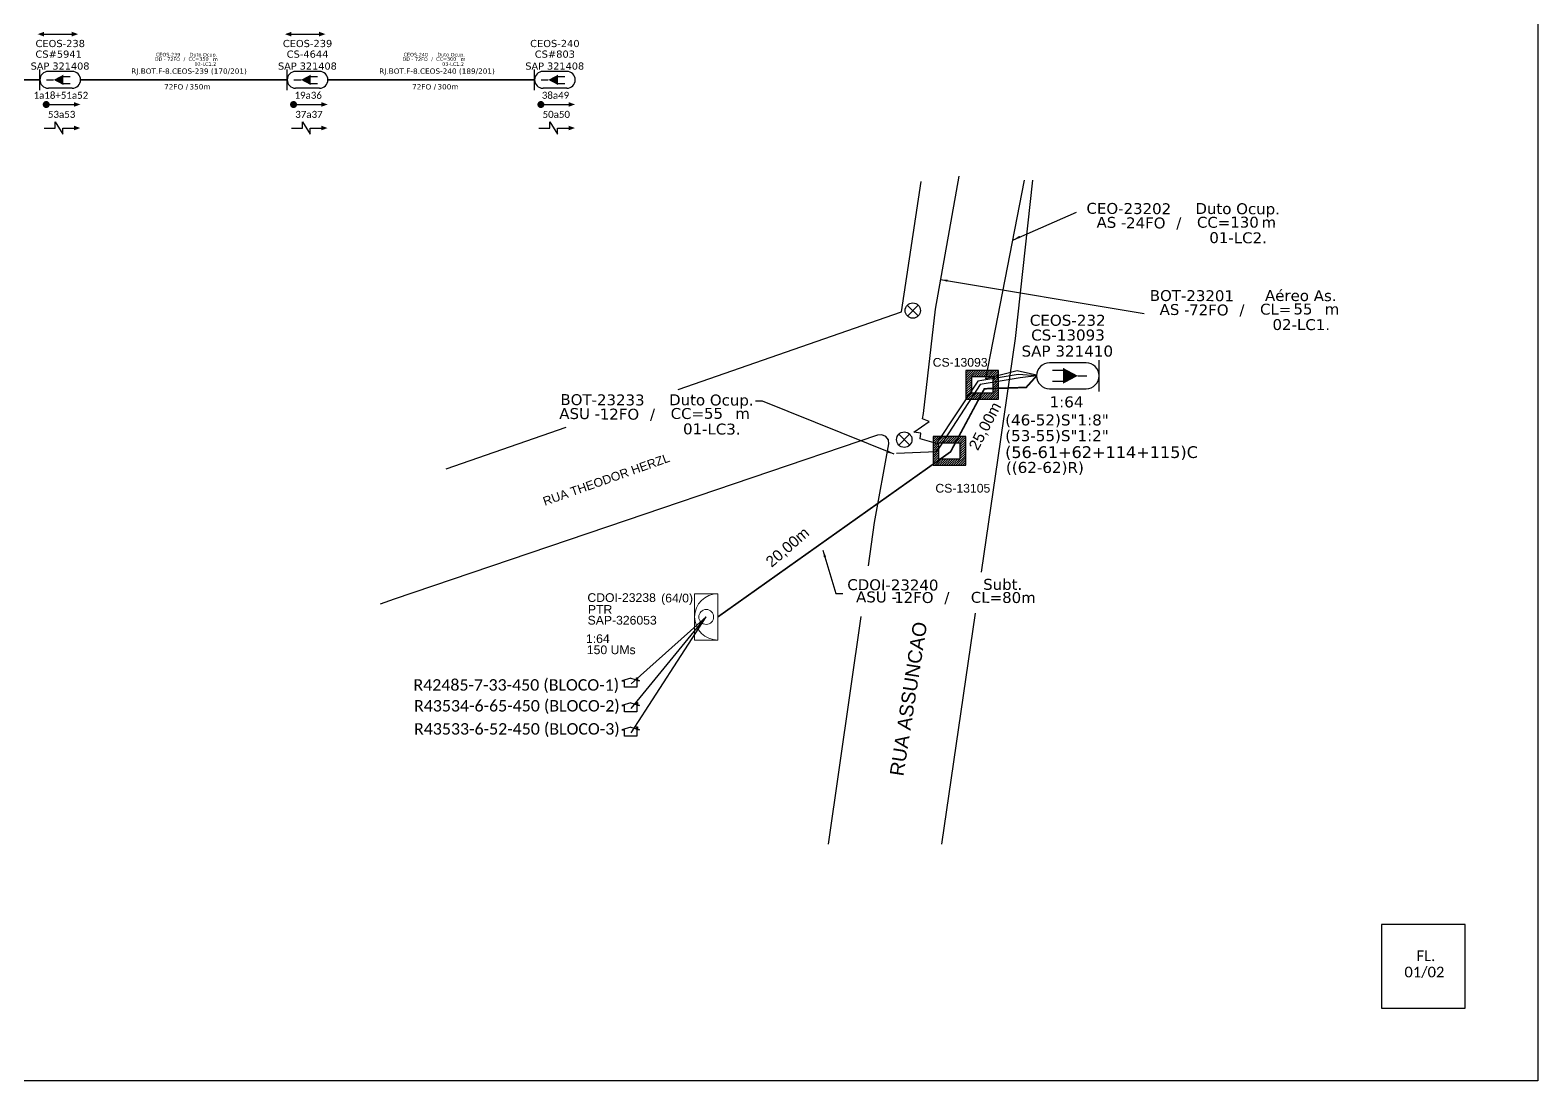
# Model space of a CAD drawing. Extents: x -4 to 1788, y 1 to 595.
# Drawn here: x 411.3 to 837.2, y 1.3 to 298.1 of the extents above; entities that cross this region are included whole.
import ezdxf
from ezdxf.enums import TextEntityAlignment as Align

# ---------------------------------------------------------------- set-up
doc = ezdxf.new("R2010")
doc.units = 0
for name, color, linetype in [('10.1-Caixas Subterrâneas', 5, 'Continuous'), ('20.4-CEOS', 1, 'Continuous'), ('20.5-CABO AÉREO', 1, 'Continuous'), ('CAP a instalar', 1, 'Continuous'), ('label_cabos', 7, 'Continuous'), ('Legenda', 1, 'Continuous'), ('locais', 7, 'Continuous'), ('QUADRA', 7, 'Continuous'), ('SETA', 7, 'Continuous'), ('Subida Lateral', 5, 'Continuous'), ('surveys', 7, 'Continuous')]:
    doc.layers.add(name, color=color, linetype=linetype)
for name, color, linetype, lineweight in [("20.0-LEGENDA DOS CDO'S", 1, 'Continuous', 0), ('20.1-CDO_INTERIOR', 1, 'Continuous', 0), ('40.1-ETIQUETAS', 1, 'Continuous', 20)]:
    doc.layers.add(name, color=color, linetype=linetype, lineweight=lineweight)
doc.layers.add('DROP DE CLIENTE', color=140, linetype='Continuous', plot=False)
doc.layers.add('EXTRA', color=50, linetype='Continuous', plot=False)
doc.styles.add('ARIAL', font='arial.ttf')
doc.styles.add('DIGICADE', font='arial.ttf')
doc.styles.add('FTTH', font='arial.ttf')
doc.styles.add('siredit', font='verdana.ttf')
doc.styles.add('WMF-Calibri0', font='calibri.ttf')
doc.linetypes.add('FENCELINE1', pattern='A,0.25,-0.1,[133,ltypeshp.shx,S=0.1,R=0,X=-0.1,Y=0],-0.1,1', length=1.45)
doc.dimstyles.new('CC', dxfattribs={"dimtxt": 0.8, "dimasz": 2, "dimexe": 0.18, "dimexo": 0.0625, "dimgap": 0.09, "dimtad": 0, "dimdec": 0, "dimrnd": 1, "dimzin": 0, "dimdsep": 46, "dimtxsty": 'siredit', "dimblk": 'NONE', "dimcen": 0, "dimse1": 1, "dimse2": 1, "dimsd1": 1, "dimsd2": 1, "dimclrt": 7, "dimadec": 0, "dimazin": 0, "dimtfac": 1, "dimtdec": 0, "dimtofl": 0, "dimtmove": 0, "dimatfit": 3, "dimfxl": 1, "dimtolj": 1, "dimtzin": 0, "dimarcsym": 0})

# ---------------------------------------------------------------- blocks, each defined once
blk = doc.blocks.new('LEGENDA DOS CABOS')
at = {"layer": 'EXTRA', "color": 0, "style": 'siredit'}
for tag, p in [('ID', (4.6, 0.97)), ('XX', (9.03, 0.97))]:
    blk.add_attdef(tag, text='', height=0.48, rotation=359.69, dxfattribs=at).set_placement(p, align=Align.MIDDLE_CENTER)
at = {"layer": 'Legenda', "color": 0, "style": 'siredit'}
for tag, p in [('TIPO_CABO', (1.31, 0)), ('CABO', (4.69, -0.05)), ('/', (6.81, -0.05)), ('METROS', (10.03, -0.05))]:
    blk.add_attdef(tag, text='', height=0.8, rotation=359.69, dxfattribs=at).set_placement(p, align=Align.MIDDLE_CENTER)
blk = doc.blocks.new('_None')
blk = doc.blocks.new('Inst CB AS CFOA-SM-AS-80-TS-72')
at = {"layer": 'label_cabos', "color": 0, "style": 'siredit'}
for tag, flags, p in [('ID_ATIVIDADE', 3, (1.31, 2.67)), ('FATOR', 1, (11.56, 2.55))]:
    blk.add_attdef(tag, text='', height=1, rotation=359.69, dxfattribs=dict(at, flags=flags)).set_placement(p, align=Align.MIDDLE_CENTER)
for tag, p in [('DESTINO_CABO', (3.13, 1.26)), ('TIPO_CABO', (13.11, 1.24)), ('TIPO_CABO', (1.76, 0)), ('CABO', (4.69, -0.05)), ('/', (7.71, -0.05)), ('LANCE', (10.81, 0)), ('UND', (15.96, 0)), ('FID', (13.15, -1.41))]:
    blk.add_attdef(tag, text='', height=1, rotation=359.69, dxfattribs=at).set_placement(p, align=Align.MIDDLE_CENTER)
blk.add_attdef('QTDE', (12.43, -0.47), '', height=1, rotation=359.69, dxfattribs=at)
blk = doc.blocks.new('Inst CB DT OCUP CFOA-SM-AS-80-TS-24')
at = {"layer": 'label_cabos', "color": 0, "style": 'siredit'}
for tag, flags, p in [('ID_ATIVIDADE', 3, (1.31, 2.67)), ('FATOR', 1, (11.56, 2.55))]:
    blk.add_attdef(tag, text='', height=1, rotation=359.69, dxfattribs=dict(at, flags=flags)).set_placement(p, align=Align.MIDDLE_CENTER)
for tag, p in [('DESTINO_CABO', (3.13, 1.26)), ('TIPO_CABO', (13.11, 1.24)), ('TIPO_CABO', (1.76, 0)), ('CABO', (4.69, -0.05)), ('/', (7.71, -0.05)), ('LANCE', (10.91, 0)), ('UND', (15.96, 0)), ('FID', (13.15, -1.41))]:
    blk.add_attdef(tag, text='', height=1, rotation=359.69, dxfattribs=at).set_placement(p, align=Align.MIDDLE_CENTER)
blk.add_attdef('QTDE', (12.43, -0.47), '', height=1, rotation=359.69, dxfattribs=at)
blk = doc.blocks.new('Inst CB DT OCUP CFOA-SM-ASU-120-S-12')
at = {"layer": 'label_cabos', "color": 0, "style": 'siredit'}
for tag, flags, p in [('ID_ATIVIDADE', 3, (1.31, 2.67)), ('FATOR', 1, (11.56, 2.55))]:
    blk.add_attdef(tag, text='', height=1, rotation=359.69, dxfattribs=dict(at, flags=flags)).set_placement(p, align=Align.MIDDLE_CENTER)
for tag, p in [('DESTINO_CABO', (3.13, 1.26)), ('TIPO_CABO', (13.11, 1.24)), ('TIPO_CABO', (1.26, 0)), ('CABO', (4.69, -0.05)), ('/', (7.71, -0.05)), ('LANCE', (10.91, 0)), ('UND', (15.96, 0)), ('FID', (13.15, -1.41))]:
    blk.add_attdef(tag, text='', height=1, rotation=359.69, dxfattribs=at).set_placement(p, align=Align.MIDDLE_CENTER)
blk.add_attdef('QTDE', (12.43, -0.47), '', height=1, rotation=359.69, dxfattribs=at)
blk = doc.blocks.new('*X99')
at = {"color": 0, "linetype": 'Continuous'}
for p, q in [((-1.25, 0.34099), (-0.49099, 1.1)), ((-1.25, 0.517767), (-0.667767, 1.1)), ((-1.25, 0.694544), (-0.844544, 1.1)), ((-1.25, 0.87132), (-1.02132, 1.1)), ((-1.25, 1.048097), (-1.198097, 1.1)), ((-1.25, 0.164214), (-0.8035, 0.610714)), ((-1.25, -0.012563), (-0.8035, 0.433937)), ((-1.25, -0.18934), (-0.8035, 0.25716)), ((-1.25, -0.366117), (-0.8035, 0.080383)), ((-0.789214, 0.625), (-0.314214, 1.1)), ((-0.612437, 0.625), (-0.137437, 1.1)), ((-0.43566, 0.625), (0.03934, 1.1)), ((-0.258883, 0.625), (0.216117, 1.1)), ((-0.082107, 0.625), (0.392893, 1.1)), ((0.09467, 0.625), (0.56967, 1.1)), ((0.271447, 0.625), (0.746447, 1.1)), ((0.448223, 0.625), (0.923223, 1.1)), ((0.625, 0.625), (1.1, 1.1)), ((0.801777, 0.625), (1.25, 1.073223)), ((0.8035, 0.449947), (1.25, 0.896447)), ((0.8035, 0.27317), (1.25, 0.71967)), ((0.8035, 0.096393), (1.25, 0.542893)), ((0.8035, -0.080383), (1.25, 0.366117)), ((0.8035, -0.25716), (1.25, 0.18934)), ((0.8035, -0.433937), (1.25, 0.012563)), ((-1.25, -0.542893), (-0.8035, -0.096393)), ((-1.25, -0.71967), (-0.8035, -0.27317)), ((-1.25, -0.896447), (-0.8035, -0.449947)), ((-1.25, -1.073223), (-0.801777, -0.625)), ((-1.1, -1.1), (-0.625, -0.625)), ((-0.923223, -1.1), (-0.448223, -0.625)), ((-0.746447, -1.1), (-0.271447, -0.625)), ((-0.56967, -1.1), (-0.09467, -0.625)), ((-0.392893, -1.1), (0.082107, -0.625)), ((-0.216117, -1.1), (0.258883, -0.625)), ((-0.03934, -1.1), (0.43566, -0.625)), ((0.137437, -1.1), (0.612437, -0.625)), ((0.314214, -1.1), (0.789214, -0.625)), ((0.49099, -1.1), (1.25, -0.34099)), ((0.667767, -1.1), (1.25, -0.517767)), ((0.8035, -0.610714), (1.25, -0.164214)), ((0.844544, -1.1), (1.25, -0.694544)), ((1.02132, -1.1), (1.25, -0.87132)), ((1.198097, -1.1), (1.25, -1.048097))]:
    blk.add_line(p, q, dxfattribs=at)
blk = doc.blocks.new('SURVEY_SURVEY')
for p, q in [((0, 0.0000127), (-0.0000126, 0.000009)), ((-0.0000126, 0.000009), (-0.0000086, 0.000009)), ((-0.0000086, 0), (-0.0000086, 0.000009)), ((0.0000086, 0), (-0.0000086, 0)), ((0, 0.0000127), (0.0000126, 0.000009)), ((0.0000084, 0.0000132), (0.0000098, 0.0000132)), ((0.0000084, 0.0000103), (0.0000084, 0.0000132)), ((0.0000126, 0.000009), (0.0000086, 0.000009)), ((0.0000086, 0.000009), (0.0000086, 0)), ((0.0000098, 0.0000132), (0.0000098, 0.0000099))]:
    blk.add_line(p, q)
blk = doc.blocks.new('Inst CB DT OCUP CFOA-SM-DD-S-72')
at = {"layer": 'label_cabos', "color": 0, "style": 'siredit'}
for tag, flags, p in [('ID_ATIVIDADE', 3, (1.31, 2.67)), ('FATOR', 1, (11.56, 2.55))]:
    blk.add_attdef(tag, text='', height=1, rotation=359.69, dxfattribs=dict(at, flags=flags)).set_placement(p, align=Align.MIDDLE_CENTER)
for tag, p in [('TIPO_CABO', (1.11, 0)), ('DESTINO_CABO', (3.13, 1.26)), ('CABO', (4.69, -0.05)), ('/', (7.71, -0.05)), ('LANCE', (10.41, 0.02)), ('TIPO_CABO', (13.11, 1.24)), ('UND', (16.46, 0)), ('FID', (13.65, -1.41))]:
    blk.add_attdef(tag, text='', height=1, rotation=359.69, dxfattribs=at).set_placement(p, align=Align.MIDDLE_CENTER)
blk.add_attdef('QTDE', (11.93, -0.45), '', height=1, rotation=359.69, dxfattribs=at)

msp = doc.modelspace()

# ---------------------------------------------------------------- linework, layer by layer
at = {"color": 7}
msp.add_lwpolyline([(-3.83, 595.26), (837.17, 595.26), (837.17, 1.26), (-3.83, 1.26)], close=True, dxfattribs=at)
at = {"color": 0, "const_width": 0.99}
for points in [[(415.34, 277.06, 1), (416.33, 277.06, 1)], [(485.2, 277.06, 1), (486.19, 277.06, 1)], [(555.07, 277.06, 1), (556.06, 277.06, 1)]]:
    msp.add_lwpolyline(points, format="xyb", close=True, dxfattribs=at)
at = {"color": 0}
for points in [[(418.39, 270.42), (418.39, 272.17), (420.48, 268.68), (420.49, 270.42)], [(488.26, 270.42), (488.26, 272.17), (490.35, 268.68), (490.35, 270.42)], [(558.12, 270.42), (558.12, 272.17), (560.21, 268.68), (560.21, 270.42)]]:
    msp.add_lwpolyline(points, dxfattribs=at)
msp.add_lwpolyline([(816.67, 45.46), (792.97, 45.46), (792.97, 21.75), (816.67, 21.75)], close=True, dxfattribs=at)
at = {"layer": '10.1-Caixas Subterrâneas', "color": 30}
for p, q in [((675.61, 201.94), (675.61, 193.81)), ((684.85, 201.94), (675.61, 201.94)), ((677.26, 200.19), (677.26, 200.19)), ((677.26, 195.56), (677.26, 200.19)), ((677.26, 200.19), (683.2, 200.19)), ((683.2, 200.19), (683.2, 195.56)), ((684.85, 193.81), (684.85, 201.94)), ((675.61, 193.81), (684.85, 193.81)), ((683.2, 195.56), (677.26, 195.56)), ((666.33, 183.29), (666.33, 175.16)), ((675.57, 183.29), (666.33, 183.29)), ((675.57, 175.16), (675.57, 183.29)), ((667.98, 181.53), (667.98, 181.53)), ((667.98, 176.91), (667.98, 181.53)), ((667.98, 181.53), (673.92, 181.53)), ((673.92, 181.53), (673.92, 176.91)), ((666.33, 175.16), (675.57, 175.16)), ((673.92, 176.91), (667.98, 176.91))]:
    msp.add_line(p, q, dxfattribs=at)
at = {"layer": '20.1-CDO_INTERIOR', "lineweight": 18}
msp.add_lwpolyline([(598.99, 125.75), (598.98, 138.85), (605.53, 138.86), (605.54, 125.76)], close=True, dxfattribs=at)
msp.add_circle((602.26, 132.31), 2.1, dxfattribs=at)
msp.add_arc((605.54, 132.31), 6.55, 90.0276, 270.0276, dxfattribs=at)
at = {"layer": '20.4-CEOS', "color": 8}
for p, q in [((423.14, 286.43), (416.43, 286.43)), ((493.01, 286.43), (486.29, 286.43)), ((562.87, 286.43), (556.16, 286.43)), ((423.14, 281.64), (416.43, 281.64)), ((493.01, 281.64), (486.29, 281.64)), ((562.87, 281.64), (556.16, 281.64))]:
    msp.add_line(p, q, dxfattribs=at)
at = {"layer": '20.4-CEOS', "color": 5}
for p, q in [((709.56, 204.1), (699.25, 204.1)), ((699.25, 196.75), (709.56, 196.75))]:
    msp.add_line(p, q, dxfattribs=at)
at = {"layer": '20.4-CEOS', "color": 8}
for points in [[(414.04, 281.15), (414.04, 286.92)], [(483.9, 281.15), (483.9, 286.92)], [(553.76, 281.15), (553.76, 286.92)], [(415.9, 284.03), (417.93, 284.03)], [(420.58, 284.98), (422.62, 284.98)], [(420.58, 282.99), (422.62, 282.99)], [(485.76, 284.03), (487.8, 284.03)], [(490.45, 284.98), (492.48, 284.98)], [(490.45, 282.99), (492.48, 282.99)], [(555.62, 284.03), (557.66, 284.03)], [(560.31, 284.98), (562.35, 284.98)], [(560.31, 282.99), (562.35, 282.99)]]:
    msp.add_lwpolyline(points, dxfattribs=at)
for points in [[(417.93, 284.03, 0, 2.95, 0), (420.71, 284.03, 2.95, 2.95, 0)], [(487.8, 284.03, 0, 2.95, 0), (490.57, 284.03, 2.95, 2.95, 0)], [(557.66, 284.03, 0, 2.95, 0), (560.43, 284.03, 2.95, 2.95, 0)]]:
    msp.add_lwpolyline(points, format="xyseb", dxfattribs=at)
at = {"layer": '20.4-CEOS', "color": 5}
for points in [[(713.23, 196), (713.23, 204.86)], [(703.19, 201.89), (700.06, 201.89)], [(707.25, 200.43), (709.73, 200.43)], [(703.19, 198.83), (700.06, 198.83)]]:
    msp.add_lwpolyline(points, dxfattribs=at)
msp.add_lwpolyline([(707.25, 200.43, 0, 4.54, 0), (703, 200.43, 4.54, 4.54, 0)], format="xyseb", dxfattribs=at)
at = {"layer": '20.4-CEOS', "color": 8}
for centre, start, end in [((416.43, 284.03), 90, 270), ((423.14, 284.03), 270, 90), ((486.29, 284.03), 90, 270), ((493.01, 284.03), 270, 90), ((556.16, 284.03), 90, 270), ((562.87, 284.03), 270, 90)]:
    msp.add_arc(centre, 2.39, start, end, dxfattribs=at)
at = {"layer": '20.4-CEOS', "color": 5}
for centre, start, end in [((699.25, 200.43), 90, 270), ((709.56, 200.43), 270, 90)]:
    msp.add_arc(centre, 3.67, start, end, dxfattribs=at)
at = {"layer": '20.5-CABO AÉREO', "color": 7, "ltscale": 50, "const_width": 0.4}
for points in [[(375.89, 284.03), (414.04, 284.03)], [(425.54, 284.03), (483.9, 284.03)], [(495.4, 284.03), (553.76, 284.03)]]:
    msp.add_lwpolyline(points, dxfattribs=at)
at = {"layer": 'CAP a instalar', "color": 7, "linetype": 'FENCELINE1', "ltscale": 5}
for p, q in [((666.98, 219.23), (673.69, 256.84)), ((663.59, 189.76), (666.98, 219.23)), ((690.34, 200.78), (678.96, 198.92)), ((695.58, 200.42), (690.34, 200.78)), ((678.96, 198.92), (667.28, 181.34)), ((667.28, 181.34), (662.69, 182.58))]:
    msp.add_line(p, q, dxfattribs=at)
at = {"layer": 'CAP a instalar', "color": 7, "ltscale": 2}
for p, q in [((681.26, 199.55), (692.18, 255.67)), ((690.12, 201.82), (681.26, 199.55)), ((695.58, 200.58), (690.12, 201.82)), ((695.58, 200.42), (690.96, 199.83)), ((679.68, 198), (667.33, 178.92)), ((690.96, 199.83), (679.68, 198)), ((667.33, 178.92), (655.99, 178.52))]:
    msp.add_line(p, q, dxfattribs=at)
at = {"layer": 'CAP a instalar', "linetype": 'FENCELINE1', "ltscale": 7, "const_width": 0.467}
msp.add_lwpolyline([(605.54, 132.31), (671.28, 178.96), (680.83, 196.77), (692.64, 197.15), (695.58, 200.42)], dxfattribs=at)
at = {"layer": 'DROP DE CLIENTE'}
for points in [[(581.02, 113.44), (602.26, 132.3)], [(581.02, 106.45), (602.26, 132.3)], [(581.02, 99.56), (602.26, 132.3)]]:
    msp.add_lwpolyline(points, dxfattribs=at)
at = {"layer": 'locais', "color": 10}
for points in [[(662.15, 217.34), (659.06, 220.38)], [(662.13, 220.41), (659.08, 217.31)], [(659.75, 180.87), (656.65, 183.92)], [(659.72, 183.94), (656.67, 180.84)]]:
    msp.add_lwpolyline(points, dxfattribs=at)
for centre in [(660.61, 218.86), (658.2, 182.39)]:
    msp.add_circle(centre, 2.17, dxfattribs=at)
at = {"layer": 'QUADRA', "color": 4}
for points in [[(694.41, 255.69), (689.49, 210.93), (684.65, 177.21), (679.93, 144.94)], [(594.31, 196.58), (657.46, 218.54), (662.95, 255.35)], [(528.76, 174.16), (562.72, 185.92)], [(648.09, 146.78), (649.84, 158.97), (653.87, 181.22), (653.73, 182.35), (653.03, 183.28), (651.89, 183.78), (650.66, 183.68), (579.65, 159.56)], [(579.65, 159.56), (514.08, 137.29), (510.18, 135.93)], [(636.77, 68.09), (646.03, 132.46)], [(678.24, 133.42), (668.68, 68.09)]]:
    msp.add_lwpolyline(points, dxfattribs=at)
at = {"layer": 'SETA', "color": 0}
for points in [[(415.22, 296.94), (423.73, 296.94)], [(485.08, 296.94), (493.59, 296.94)], [(415.84, 277.06), (424.35, 277.06)], [(485.7, 277.06), (494.21, 277.06)], [(555.56, 277.06), (564.07, 277.06)], [(415.23, 270.42), (418.39, 270.42)], [(420.49, 270.42), (423.65, 270.42)], [(485.1, 270.42), (488.26, 270.42)], [(490.35, 270.42), (493.51, 270.42)], [(554.96, 270.42), (558.12, 270.42)], [(560.21, 270.42), (563.37, 270.42)]]:
    msp.add_lwpolyline(points, dxfattribs=at)
for points in [[(415.22, 297.6), (413.41, 296.94), (415.22, 296.28)], [(423.05, 297.61), (424.86, 296.95), (423.05, 296.29)], [(485.08, 297.6), (483.27, 296.94), (485.08, 296.28)], [(492.91, 297.61), (494.73, 296.95), (492.91, 296.29)], [(423.66, 277.74), (425.48, 277.08), (423.66, 276.42)], [(493.53, 277.74), (495.34, 277.08), (493.53, 276.42)], [(563.39, 277.74), (565.2, 277.08), (563.39, 276.42)], [(423.65, 271.08), (425.46, 270.42), (423.65, 269.76)], [(493.51, 271.08), (495.32, 270.42), (493.51, 269.76)], [(563.37, 271.08), (565.19, 270.42), (563.37, 269.76)]]:
    msp.add_solid(points, dxfattribs=at)
at = {"layer": 'Subida Lateral', "color": 5}
for p, q in [((660.91, 184.5), (665.2, 187.51)), ((663.33, 188.29), (663.59, 189.76)), ((665.2, 187.51), (663.33, 188.29)), ((662.9, 184.2), (660.91, 184.5)), ((662.69, 182.58), (662.9, 184.2))]:
    msp.add_line(p, q, dxfattribs=at)

# ---------------------------------------------------------------- block references
at = {"color": 6, "lineweight": 0}
ref = msp.add_blockref('Inst CB DT OCUP CFOA-SM-DD-S-72', (447.14, 289.9), dxfattribs=at)
ref.add_attrib('DESTINO_CABO', 'CEOS-239', dxfattribs={"layer": 'label_cabos', "color": 0, "height": 1, "rotation": 359.69, "style": 'siredit'}).set_placement((450.27, 291.16), align=Align.MIDDLE_CENTER)
ref.add_attrib('TIPO_CABO', 'Duto Ocup.', dxfattribs={"layer": 'label_cabos', "color": 0, "height": 1, "rotation": 359.69, "style": 'siredit'}).set_placement((460.25, 291.15), align=Align.MIDDLE_CENTER)
ref.add_attrib('/', '/', dxfattribs={"layer": 'label_cabos', "color": 0, "height": 1, "rotation": 359.69, "style": 'siredit'}).set_placement((454.85, 289.85), align=Align.MIDDLE_CENTER)
ref.add_attrib('FID', '02-LC1.2', dxfattribs={"layer": 'label_cabos', "color": 0, "height": 1, "rotation": 359.69, "style": 'siredit'}).set_placement((460.79, 288.49), align=Align.MIDDLE_CENTER)
ref.add_attrib('LANCE', 'CC=', dxfattribs={"layer": 'label_cabos', "color": 0, "height": 1, "rotation": 359.69, "style": 'siredit'}).set_placement((457.55, 289.92), align=Align.MIDDLE_CENTER)
ref.add_attrib('UND', 'm', dxfattribs={"layer": 'label_cabos', "color": 0, "height": 1, "rotation": 359.69, "style": 'siredit'}).set_placement((463.6, 289.9), align=Align.MIDDLE_CENTER)
ref.add_attrib('CABO', '72FO', dxfattribs={"layer": 'label_cabos', "color": 0, "height": 1, "rotation": 359.69, "style": 'siredit'}).set_placement((451.82, 289.85), align=Align.MIDDLE_CENTER)
ref.add_attrib('TIPO_CABO', 'DD - ', dxfattribs={"layer": 'label_cabos', "color": 0, "height": 1, "rotation": 359.69, "style": 'siredit'}).set_placement((448.25, 289.9), align=Align.MIDDLE_CENTER)
ref.add_attrib('QTDE', '350', (459.07, 289.45), dxfattribs={"layer": 'label_cabos', "color": 0, "height": 1, "rotation": 359.69, "style": 'siredit'})
ref = msp.add_blockref('Inst CB DT OCUP CFOA-SM-DD-S-72', (517.1, 289.9), dxfattribs=at)
ref.add_attrib('DESTINO_CABO', 'CEOS-240', dxfattribs={"layer": 'label_cabos', "color": 0, "height": 1, "rotation": 359.69, "style": 'siredit'}).set_placement((520.23, 291.16), align=Align.MIDDLE_CENTER)
ref.add_attrib('TIPO_CABO', 'Duto Ocup.', dxfattribs={"layer": 'label_cabos', "color": 0, "height": 1, "rotation": 359.69, "style": 'siredit'}).set_placement((530.21, 291.15), align=Align.MIDDLE_CENTER)
ref.add_attrib('/', '/', dxfattribs={"layer": 'label_cabos', "color": 0, "height": 1, "rotation": 359.69, "style": 'siredit'}).set_placement((524.82, 289.85), align=Align.MIDDLE_CENTER)
ref.add_attrib('FID', '03-LC1.2', dxfattribs={"layer": 'label_cabos', "color": 0, "height": 1, "rotation": 359.69, "style": 'siredit'}).set_placement((530.75, 288.49), align=Align.MIDDLE_CENTER)
ref.add_attrib('LANCE', 'CC=', dxfattribs={"layer": 'label_cabos', "color": 0, "height": 1, "rotation": 359.69, "style": 'siredit'}).set_placement((527.51, 289.92), align=Align.MIDDLE_CENTER)
ref.add_attrib('UND', 'm', dxfattribs={"layer": 'label_cabos', "color": 0, "height": 1, "rotation": 359.69, "style": 'siredit'}).set_placement((533.57, 289.9), align=Align.MIDDLE_CENTER)
ref.add_attrib('CABO', '72FO', dxfattribs={"layer": 'label_cabos', "color": 0, "height": 1, "rotation": 359.69, "style": 'siredit'}).set_placement((521.79, 289.85), align=Align.MIDDLE_CENTER)
ref.add_attrib('TIPO_CABO', 'DD - ', dxfattribs={"layer": 'label_cabos', "color": 0, "height": 1, "rotation": 359.69, "style": 'siredit'}).set_placement((518.22, 289.9), align=Align.MIDDLE_CENTER)
ref.add_attrib('QTDE', '300', (529.03, 289.45), dxfattribs={"layer": 'label_cabos', "color": 0, "height": 1, "rotation": 359.69, "style": 'siredit'})
at = {"layer": '10.1-Caixas Subterrâneas', "color": 30, "xscale": 3.696513352607611, "yscale": 3.696513352607611, "zscale": 7.393026705215223, "rotation": 180.0000000000625}
for p in [(680.23, 197.88), (670.95, 179.22)]:
    msp.add_blockref('*X99', p, dxfattribs=at)
at = {"layer": 'label_cabos', "color": 0, "lineweight": 0}
ref = msp.add_blockref('Inst CB DT OCUP CFOA-SM-AS-80-TS-24', (711.97, 243.79), dxfattribs=dict(at, xscale=3.082474226215693, yscale=3.082474226215693, zscale=3.082474226215693))
ref.add_attrib('DESTINO_CABO', 'CEO-23202', dxfattribs={"color": 0, "height": 3.082, "rotation": 359.69, "style": 'siredit'}).set_placement((721.63, 247.68), align=Align.MIDDLE_CENTER)
ref.add_attrib('CABO', '24FO', dxfattribs={"color": 0, "height": 3.082, "rotation": 359.69, "style": 'siredit'}).set_placement((726.42, 243.63), align=Align.MIDDLE_CENTER)
ref.add_attrib('TIPO_CABO', 'Duto Ocup.', dxfattribs={"color": 0, "height": 3.082, "rotation": 359.69, "style": 'siredit'}).set_placement((752.38, 247.63), align=Align.MIDDLE_CENTER)
ref.add_attrib('/', '/', dxfattribs={"color": 0, "height": 3.08, "rotation": 359.69, "style": 'siredit'}).set_placement((735.75, 243.63), align=Align.MIDDLE_CENTER)
ref.add_attrib('TIPO_CABO', 'AS - ', dxfattribs={"color": 0, "height": 3.082, "rotation": 359.69, "style": 'siredit'}).set_placement((717.41, 243.77), align=Align.MIDDLE_CENTER)
ref.add_attrib('FID', '01-LC2.', dxfattribs={"color": 0, "height": 3.082, "rotation": 359.69, "style": 'siredit'}).set_placement((752.5, 239.43), align=Align.MIDDLE_CENTER)
ref.add_attrib('LANCE', 'CC=', dxfattribs={"color": 0, "height": 3.082, "rotation": 359.69, "style": 'siredit'}).set_placement((745.6, 243.79), align=Align.MIDDLE_CENTER)
ref.add_attrib('QTDE', '130', (750.28, 242.32), dxfattribs={"color": 0, "height": 3.082, "rotation": 359.69, "style": 'siredit'})
ref.add_attrib('UND', 'm', dxfattribs={"color": 0, "height": 3.08, "rotation": 359.69, "style": 'siredit'}).set_placement((761.18, 243.79), align=Align.MIDDLE_CENTER)
at = {"layer": 'label_cabos'}
ref = msp.add_blockref('Inst CB AS CFOA-SM-AS-80-TS-72', (729.8, 219.16), dxfattribs=dict(at, xscale=3.082474226215693, yscale=3.082474226215693, zscale=3.082474226215693, rotation=0.1315642866257035))
ref.add_attrib('DESTINO_CABO', 'BOT-23201', dxfattribs={"color": 0, "height": 3.082, "rotation": 359.8216, "style": 'siredit'}).set_placement((739.44, 223.07), align=Align.MIDDLE_CENTER)
ref.add_attrib('TIPO_CABO', 'Aéreo As.', dxfattribs={"color": 0, "height": 3.082, "rotation": 359.8216, "style": 'siredit'}).set_placement((770.2, 223.09), align=Align.MIDDLE_CENTER)
ref.add_attrib('CABO', '72FO', dxfattribs={"color": 0, "height": 3.082, "rotation": 359.8216, "style": 'siredit'}).set_placement((744.24, 219.03), align=Align.MIDDLE_CENTER)
ref.add_attrib('/', '/', dxfattribs={"color": 0, "height": 3.08, "rotation": 359.8216, "style": 'siredit'}).set_placement((753.58, 219.05), align=Align.MIDDLE_CENTER)
ref.add_attrib('TIPO_CABO', 'AS - ', dxfattribs={"color": 0, "height": 3.082, "rotation": 359.8216, "style": 'siredit'}).set_placement((735.23, 219.15), align=Align.MIDDLE_CENTER)
ref.add_attrib('FID', '02-LC1.', dxfattribs={"color": 0, "height": 3.082, "rotation": 359.8216, "style": 'siredit'}).set_placement((770.34, 214.89), align=Align.MIDDLE_CENTER)
ref.add_attrib('LANCE', 'CL=', dxfattribs={"color": 0, "height": 3.082, "rotation": 359.8216, "style": 'siredit'}).set_placement((763.12, 219.24), align=Align.MIDDLE_CENTER)
ref.add_attrib('QTDE', '55', (768.12, 217.78), dxfattribs={"color": 0, "height": 3.082, "rotation": 359.8216, "style": 'siredit'})
ref.add_attrib('UND', 'm', dxfattribs={"color": 0, "height": 3.08, "rotation": 359.8216, "style": 'siredit'}).set_placement((779.01, 219.27), align=Align.MIDDLE_CENTER)
at = {"layer": 'label_cabos', "color": 0, "lineweight": 0}
ref = msp.add_blockref('Inst CB DT OCUP CFOA-SM-ASU-120-S-12', (563.31, 189.76), dxfattribs=dict(at, xscale=3.082474226215693, yscale=3.082474226215693, zscale=3.082474226215693))
ref.add_attrib('DESTINO_CABO', 'BOT-23233', dxfattribs={"color": 0, "height": 3.082, "rotation": 359.69, "style": 'siredit'}).set_placement((572.96, 193.65), align=Align.MIDDLE_CENTER)
ref.add_attrib('CABO', '12FO', dxfattribs={"color": 0, "height": 3.082, "rotation": 359.69, "style": 'siredit'}).set_placement((577.75, 189.6), align=Align.MIDDLE_CENTER)
ref.add_attrib('TIPO_CABO', 'Duto Ocup.', dxfattribs={"color": 0, "height": 3.082, "rotation": 359.69, "style": 'siredit'}).set_placement((603.71, 193.6), align=Align.MIDDLE_CENTER)
ref.add_attrib('/', '/', dxfattribs={"color": 0, "height": 3.08, "rotation": 359.69, "style": 'siredit'}).set_placement((587.09, 189.6), align=Align.MIDDLE_CENTER)
ref.add_attrib('TIPO_CABO', 'ASU - ', dxfattribs={"color": 0, "height": 3.082, "rotation": 359.69, "style": 'siredit'}).set_placement((567.2, 189.75), align=Align.MIDDLE_CENTER)
ref.add_attrib('FID', '01-LC3.', dxfattribs={"color": 0, "height": 3.082, "rotation": 359.69, "style": 'siredit'}).set_placement((603.84, 185.4), align=Align.MIDDLE_CENTER)
ref.add_attrib('LANCE', 'CC=', dxfattribs={"color": 0, "height": 3.082, "rotation": 359.69, "style": 'siredit'}).set_placement((596.94, 189.77), align=Align.MIDDLE_CENTER)
ref.add_attrib('QTDE', '55', (601.62, 188.3), dxfattribs={"color": 0, "height": 3.082, "rotation": 359.69, "style": 'siredit'})
ref.add_attrib('UND', 'm', dxfattribs={"color": 0, "height": 3.08, "rotation": 359.69, "style": 'siredit'}).set_placement((612.52, 189.77), align=Align.MIDDLE_CENTER)
ref = msp.add_blockref('LEGENDA DOS CABOS', (641.91, 136.35), dxfattribs=dict(at, xscale=3.082474226215693, yscale=3.082474226215693, zscale=3.082474226215693))
ref.add_attrib('ID', 'CDOI-23240', dxfattribs={"color": 0, "height": 3.082, "rotation": 359.69, "style": 'siredit'}).set_placement((654.98, 141.37), align=Align.MIDDLE_CENTER)
ref.add_attrib('CABO', '12FO', dxfattribs={"color": 0, "height": 3.082, "rotation": 359.69, "style": 'siredit'}).set_placement((660.91, 137.81), align=Align.MIDDLE_CENTER)
ref.add_attrib('METROS', 'CL=80m', dxfattribs={"color": 0, "height": 3.082, "rotation": 359.69, "style": 'siredit'}).set_placement((686.17, 137.81), align=Align.MIDDLE_CENTER)
ref.add_attrib('XX', 'Subt.', dxfattribs={"color": 0, "height": 3.082, "rotation": 359.69, "style": 'siredit'}).set_placement((686.01, 141.5), align=Align.MIDDLE_CENTER)
ref.add_attrib('/', '/', dxfattribs={"color": 0, "height": 3.08, "rotation": 359.69, "style": 'siredit'}).set_placement((670.24, 137.81), align=Align.MIDDLE_CENTER)
ref.add_attrib('TIPO_CABO', 'ASU -', dxfattribs={"color": 0, "height": 3.082, "rotation": 359.69, "style": 'siredit'}).set_placement((650.36, 137.96), align=Align.MIDDLE_CENTER)
at = {"layer": 'surveys', "color": 151, "xscale": 200000, "yscale": 200000, "zscale": 200000}
for p in [(580.93, 112.47), (580.93, 105.48), (580.93, 98.59)]:
    msp.add_blockref('SURVEY_SURVEY', p, dxfattribs=at)

# ---------------------------------------------------------------- texts
at = {"color": 7, "style": 'WMF-Calibri0'}
for s, p in [('R42485-7-33-450 (BLOCO-1) ', (519.57, 111.48)), ('R43534-6-65-450 (BLOCO-2) ', (519.73, 105.59)), ('R43533-6-52-450 (BLOCO-3)', (519.73, 99.06))]:
    msp.add_text(s, height=3.24, dxfattribs=at).set_placement(p)
at = {"style": 'WMF-Calibri0'}
for s, p in [('FL.', (802.9, 35.09)), ('01/02', (799.48, 30.5))]:
    msp.add_text(s, height=3, dxfattribs=at).set_placement(p)
at = {"color": 0, "char_height": 1.98, "width": 25.1052, "attachment_point": 5}
for s, insert in [('{\\fCalibri|b0|i0|c0|p34;\\C7;1a18+51a52}', (419.97, 279.66)), ('{\\fCalibri|b0|i0|c0|p34;\\C7;19a36}', (489.83, 279.66)), ('{\\fCalibri|b0|i0|c0|p34;\\C7;38a49}', (559.69, 279.66)), ('{\\fCalibri|b0|i0|c0|p34;\\C7;53a53}', (420.18, 274.27)), ('{\\fCalibri|b0|i0|c0|p34;\\C7;37a37}', (490.05, 274.27)), ('{\\fCalibri|b0|i0|c0|p34;\\C7;50a50}', (559.91, 274.27))]:
    msp.add_mtext(s, dxfattribs=dict(at, insert=insert))
at = {"color": 3, "linetype": 'Continuous', "char_height": 3.104, "attachment_point": 1, "style": 'FTTH'}
for s, insert, rotation in [('25,00m', (676.23, 180.53), 62.4322), ('20,00m', (618.7, 148.5), 40.8567)]:
    msp.add_mtext_dynamic_manual_height_columns(s, width=3.3497, gutter_width=0.00005, heights=[1.55], dxfattribs=dict(at, insert=insert, rotation=rotation))
at = {"layer": '10.1-Caixas Subterrâneas', "color": 30, "style": 'ARIAL'}
for s, p in [('CS-13093', (666.23, 203)), ('CS-13105', (666.99, 167.43))]:
    msp.add_text(s, height=2.466, dxfattribs=at).set_placement(p)
at = {"layer": "20.0-LEGENDA DOS CDO'S", "color": 1, "style": 'ARIAL'}
for s, p in [('CDOI-23238', (568.7, 136.54)), ('  SAP-326053', (566.84, 130.15)), ('PTR', (568.84, 133.19)), ('  1:64', (566.38, 124.93)), ('150 UMs', (568.54, 121.8))]:
    msp.add_text(s, height=2.466, rotation=359.9724, dxfattribs=at).set_placement(p)
msp.add_text('          (64/0)', height=2.466, rotation=359.9724, dxfattribs=at).set_placement((589.25, 136.41), align=Align.CENTER)
at = {"layer": '20.4-CEOS', "color": 7, "style": 'siredit'}
for s, height, p in [('CEOS-238', 2.028, (419.79, 294.3)), ('CEOS-239', 2.028, (489.65, 294.3)), ('CEOS-240', 2.028, (559.51, 294.3)), ('CS#5941 ', 2.028, (419.79, 291.3)), ('CS-4644', 2.028, (489.65, 291.3)), ('CS#803', 2.028, (559.51, 291.3)), ('SAP 321408', 2, (419.74, 287.93)), ('SAP 321408', 2, (489.61, 287.93)), ('SAP 321408', 2, (559.47, 287.93))]:
    msp.add_text(s, height=height, dxfattribs=at).set_placement(p, align=Align.MIDDLE_CENTER)
at = {"layer": '20.4-CEOS', "color": 5, "style": 'siredit'}
msp.add_text('CEOS-232', height=3.112, dxfattribs=at).set_placement((704.37, 217.67), align=Align.TOP_CENTER)
at = {"layer": '20.4-CEOS', "color": 7, "style": 'siredit'}
for s, p in [('CS-13093', (704.45, 213.5)), ('SAP 321410', (704.25, 208.97)), ('1:64', (704.03, 194.61))]:
    msp.add_text(s, height=3.112, dxfattribs=at).set_placement(p, align=Align.TOP_CENTER)
for s, p in [('(46-52)S"1:8"', (686.71, 186.4)), ('(53-55)S"1:2"', (686.71, 181.96))]:
    msp.add_text(s, height=3.1123, dxfattribs=at).set_placement(p)
at = {"layer": '20.4-CEOS', "color": 1, "style": 'siredit'}
msp.add_text('(56-61+62+114+115)C', height=3.313, dxfattribs=at).set_placement((686.68, 177.21))
at = {"layer": '20.4-CEOS', "color": 5, "style": 'siredit'}
msp.add_text('((62-62)R)', height=3.112, dxfattribs=at).set_placement((686.91, 172.98))
at = {"layer": '40.1-ETIQUETAS', "color": 0, "style": 'siredit'}
for s, p in [('RJ.BOT.F-8.CEOS-239 (170/201)', (456.17, 286.5)), ('RJ.BOT.F-8.CEOS-240 (189/201)', (526.22, 286.5))]:
    msp.add_text(s, height=1.5, dxfattribs=at).set_placement(p, align=Align.MIDDLE_CENTER)
for s, p in [('72FO', (454.55, 282.07)), ('/', (455.93, 282.12)), ('72FO', (524.6, 282.07)), ('/', (525.98, 282.12))]:
    msp.add_text(s, height=1.5, dxfattribs=at).set_placement(p, align=Align.MIDDLE_RIGHT)
for s, p in [('350m', (456.29, 282.08)), ('300m', (526.34, 282.08))]:
    msp.add_text(s, height=1.5, dxfattribs=at).set_placement(p, align=Align.MIDDLE_LEFT)
at = {"layer": 'QUADRA', "attachment_point": 1, "style": 'DIGICADE'}
for s, insert, char_height, width, rotation in [('\\fArial|b0|i0|c0|p34;\\W1.0000000000;\\T1.0000000000;\\o\\lRUA THEODOR HERZL', (555.85, 166.01), 2.466, 38.3926, 19.4707), ('\\fArial|b0|i0|c0|p34;\\W1.0000000000;\\T1.0000000000;\\o\\lRUA ASSUNCAO', (654.05, 87.76), 3.9328, 45.0561, 81.156)]:
    msp.add_mtext(s, dxfattribs=dict(at, insert=insert, char_height=char_height, width=width, rotation=rotation))

# ---------------------------------------------------------------- leaders
at = {"layer": 'label_cabos'}
for points in [[(689.02, 238.88), (706.88, 246.7)], [(668.47, 227.62), (725.99, 218.06)]]:
    msp.add_leader(points, dimstyle='CC', override={"dimgap": 0.09, "dimtad": 0}, dxfattribs=at)
at = {"layer": 'label_cabos', "annotation_type": 0, "has_hookline": 1, "hookline_direction": 0, "horizontal_direction": (-1, 0, 0)}
msp.add_leader([(655.34, 178.3), (618.19, 193.28), (616.19, 193.28)], dimstyle='CC', override={"dimgap": 0.09, "dimtad": 0}, dxfattribs=at)
at = {"layer": 'label_cabos', "annotation_type": 0, "has_hookline": 1, "hookline_direction": 0}
msp.add_leader([(635.24, 151.15), (638.86, 138.92), (640.86, 138.92)], dimstyle='CC', override={"dimgap": 0.09, "dimtad": 0}, dxfattribs=at)

doc.saveas('drawing.dxf')
